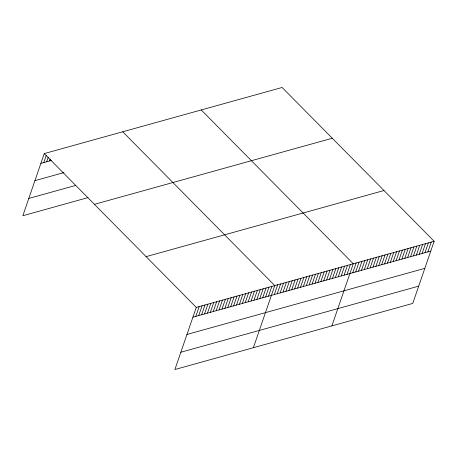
<?xml version="1.0" encoding="UTF-8"?>
<svg xmlns="http://www.w3.org/2000/svg" width="457" height="457" viewBox="0 0 457 457"><rect width="100%" height="100%" fill="white"/><g stroke="black" fill="none" stroke-linecap="round" stroke-linejoin="round"><path stroke-width="0.69" d="M434.15 241.279L196.282 307.39L174.888 369.519L412.757 303.414L434.15 241.279L282.112 87.481L44.243 153.586L22.85 215.721L87.973 197.618M43.775 162.578L46.254 155.391M46.683 161.772L48.259 157.197M49.59 160.961L50.264 159.002M195.819 316.381L199.189 306.578M198.726 315.57L202.097 305.773M201.634 314.764L205.004 304.962M204.536 313.953L207.912 304.156M207.444 313.148L210.82 303.345M210.351 312.337L213.727 302.54M213.259 311.531L216.635 301.734M216.167 310.726L219.543 300.923M219.074 309.915L222.45 300.118M221.982 309.109L225.358 299.306M224.89 308.298L228.266 298.501M227.797 307.492L231.173 297.69M230.705 306.681L234.081 296.884M233.613 305.876L236.983 296.073M236.52 305.065L239.891 295.268M239.428 304.259L242.798 294.462M242.336 303.454L245.706 293.651M245.238 302.643L248.614 292.846M248.145 301.837L251.521 292.034M251.053 301.026L254.429 291.229M253.961 300.22L257.337 290.418M256.868 299.409L260.244 289.612M259.776 298.604L263.152 288.807M262.684 297.798L266.06 287.996M265.591 296.987L268.967 287.19M268.499 296.182L271.875 286.379M253.384 347.703L274.783 285.574L122.739 131.77M274.314 294.565L277.685 284.762M277.222 293.754L280.592 283.957M280.13 292.948L283.5 283.146M283.037 292.137L286.408 282.34M285.939 291.332L289.315 281.535M288.847 290.526L292.223 280.724M291.755 289.715L295.131 279.918M294.662 288.91L298.038 279.107M297.57 288.099L300.946 278.302M300.478 287.293L303.854 277.49M303.385 286.482L306.761 276.685M306.293 285.676L309.669 275.879M309.2 284.871L312.577 275.068M312.108 284.06L315.479 274.263M315.016 283.254L318.386 273.452M317.923 282.443L321.294 272.646M320.831 281.638L324.202 271.835M323.739 280.827L327.109 271.03M326.641 280.021L330.017 270.218M329.548 279.21L332.924 269.413M332.456 278.404L335.832 268.607M335.364 277.599L338.74 267.796M338.271 276.788L341.647 266.991M341.179 275.982L344.555 266.18M344.087 275.171L347.463 265.374M346.994 274.366L350.37 264.563M331.879 325.892L353.278 263.758L201.234 109.954M352.793 272.755L356.163 262.952M355.677 271.949L359.053 262.152M358.568 271.15L361.938 261.347M361.453 270.344L364.829 260.547M364.343 269.544L367.719 259.742M367.234 268.739L370.604 258.942M370.119 267.939L373.495 258.136M373.009 267.134L376.385 257.337M375.894 266.334L379.27 256.531M378.784 265.528L382.161 255.731M381.675 264.729L385.045 254.926M384.56 263.923L387.936 254.126M387.45 263.123L390.826 253.321M390.341 262.318L393.711 252.521M393.226 261.518L396.602 251.716M396.116 260.713L399.492 250.916M399.001 259.913L402.377 250.11M401.892 259.108L405.268 249.311M404.782 258.302L408.152 248.505M407.667 257.502L411.043 247.705M410.557 256.697L413.933 246.9M413.448 255.897L416.818 246.1M416.333 255.092L419.709 245.295M419.223 254.292L422.599 244.489M422.108 253.486L425.484 243.69M424.999 252.687L428.375 242.884M427.889 251.881L431.259 242.084M40.867 163.383L51.338 160.476M34.921 180.658L63.997 172.575M28.797 198.447L75.314 185.519M94.416 204.342L332.285 138.237M146.109 256.634L383.977 190.529M192.911 317.187L430.774 251.082M186.964 334.455L424.827 268.35M180.835 352.25L418.703 286.145M44.243 153.586L196.282 307.39"/></g></svg>
